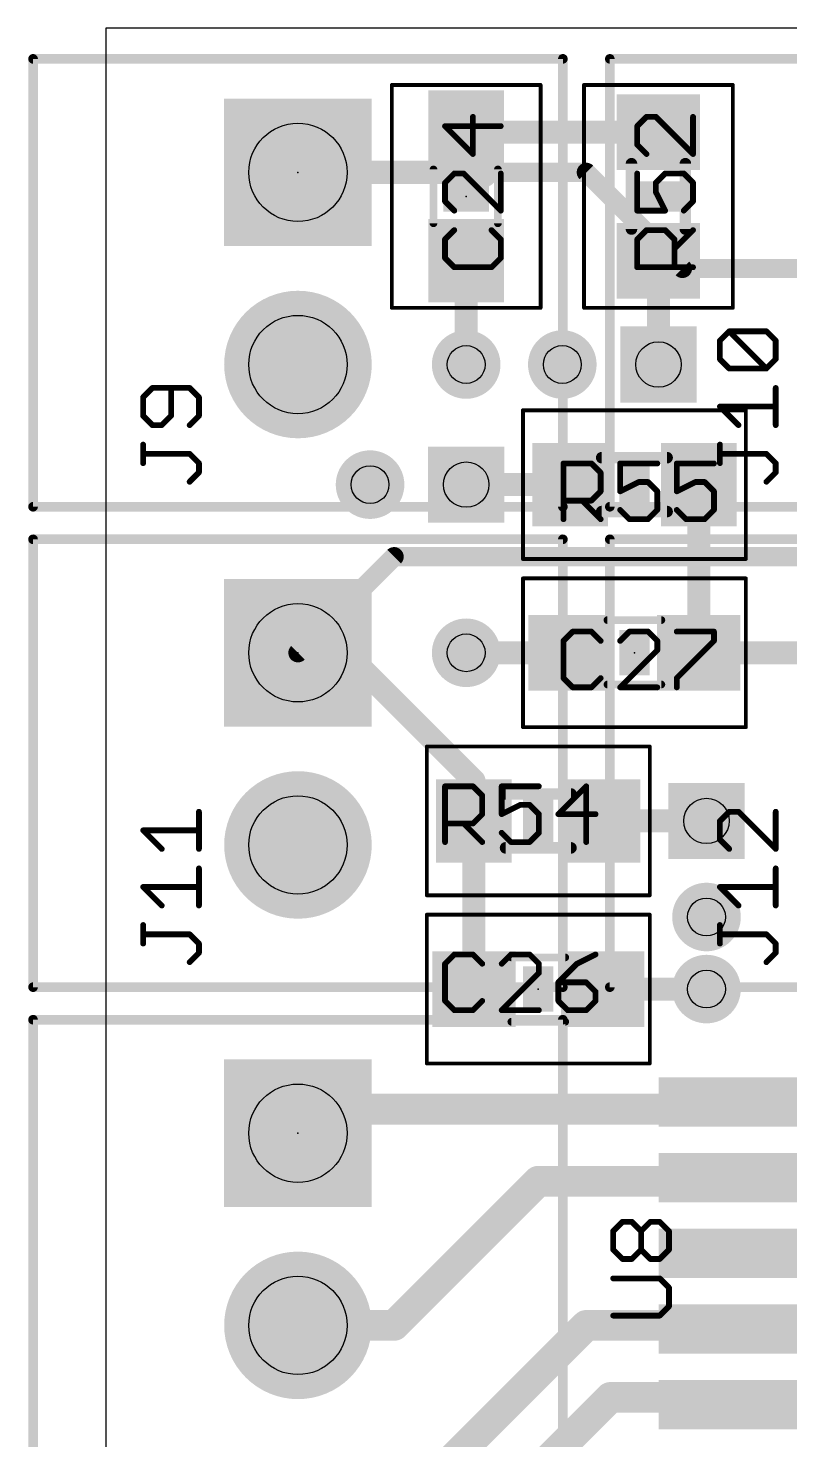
# Model space of a CAD drawing. Extents: x -0.04 to 2.7, y -0.07 to 2.5.
# Drawn here: x -0.04 to 0.356, y 1.765 to 2.5 of the extents above; entities that cross this region are included whole.
import ezdxf

# ---------------------------------------------------------------- set-up
doc = ezdxf.new("R2010")
doc.units = 0
for name, color, linetype in [('1', 22, 'CONTINUOUS'), ('16', 175, 'CONTINUOUS'), ('17', 82, 'CONTINUOUS'), ('18', 82, 'CONTINUOUS'), ('20', 7, 'CONTINUOUS'), ('21', 253, 'CONTINUOUS'), ('23', 7, 'CONTINUOUS'), ('24', 7, 'CONTINUOUS'), ('25', 253, 'CONTINUOUS'), ('31', 253, 'CONTINUOUS'), ('32', 253, 'CONTINUOUS'), ('36', 253, 'CONTINUOUS'), ('40', 175, 'CONTINUOUS'), ('44', 253, 'CONTINUOUS'), ('52', 253, 'CONTINUOUS')]:
    doc.layers.add(name, color=color, linetype=linetype)

# ---------------------------------------------------------------- blocks, each defined once
blk = doc.blocks.new('RECT')
blk.add_solid([(-0.5, -0.5), (0.5, -0.5), (-0.5, 0.5), (0.5, 0.5)])
blk = doc.blocks.new('SQUAREP')
blk.add_solid([(-0.5, -0.5), (0.5, -0.5), (-0.5, 0.5), (0.5, 0.5)])
blk = doc.blocks.new('ROUNDP')
at = {"const_width": 0.5}
blk.add_lwpolyline([(0, -0.25, 1), (0, 0.25, 1), (0, -0.25)], format="xyb", dxfattribs=at)
blk = doc.blocks.new('ROUNDV')
at = {"const_width": 0.5}
blk.add_lwpolyline([(0, -0.25, 1), (0, 0.25, 1), (0, -0.25)], format="xyb", dxfattribs=at)
blk = doc.blocks.new('SQUAREV')
blk.add_solid([(-0.5, -0.5), (0.5, -0.5), (-0.5, 0.5), (0.5, 0.5)])

msp = doc.modelspace()

# ---------------------------------------------------------------- linework, layer by layer
at = {"layer": '1'}
for points, const_width in [([(0.25, 2.425), (0.1, 2.425)], 0.01), ([(0.3, 2.375), (0.25, 2.425)], 0.01), ([(0.5125, 2.375), (0.3, 2.375)], 0.01), ([(0.15, 2.225), (0.1, 2.175)], 0.01), ([(0.3875, 2.225), (0.15, 2.225)], 0.01), ([(0.33189, 1.94124), (0.32815, 1.9375)], 0.012), ([(0.1125, 1.9375), (0.1, 1.925)], 0.016), ([(0.32815, 1.9375), (0.1125, 1.9375)], 0.016), ([(0.225, 1.9), (0.15, 1.825)], 0.016), ([(0.33002, 1.9), (0.225, 1.9)], 0.016), ([(0.33189, 1.90187), (0.33002, 1.9)], 0.012), ([(0.33189, 1.8625), (0.4, 1.8625)], 0.016), ([(0.15, 1.825), (0.1, 1.825)], 0.016), ([(0.25, 1.825), (0.15, 1.725)], 0.016), ([(0.33002, 1.825), (0.25, 1.825)], 0.016), ([(0.33189, 1.82313), (0.33002, 1.825)], 0.012), ([(0.2625, 1.7875), (0.1, 1.625)], 0.016), ([(0.32815, 1.7875), (0.2625, 1.7875)], 0.016), ([(0.33189, 1.78376), (0.32815, 1.7875)], 0.012)]:
    msp.add_lwpolyline(points, dxfattribs=dict(at, const_width=const_width))
for points, const_width in [([(0.1, 2.4275, 1), (0.1, 2.4225)], 0.005), ([(0.251768, 2.426768, 1), (0.248232, 2.423232)], 0.005), ([(0.25, 2.4225, 1), (0.25, 2.4275)], 0.005), ([(0.3, 2.3775, 1), (0.3, 2.3725)], 0.005), ([(0.298232, 2.373232, 1), (0.301768, 2.376768)], 0.005), ([(0.15, 2.2275, 1), (0.15, 2.2225)], 0.005), ([(0.151768, 2.223232, 1), (0.148232, 2.226768)], 0.005), ([(0.098232, 2.176768, 1), (0.101768, 2.173232)], 0.005), ([(0.334011, 1.939119, 1), (0.329768, 1.943361)], 0.006), ([(0.1125, 1.9415, 1), (0.1125, 1.9335)], 0.008), ([(0.115328, 1.934672, 1), (0.109672, 1.940328)], 0.008), ([(0.326028, 1.939621, 1), (0.330271, 1.935379)], 0.006), ([(0.32815, 1.9335, 1), (0.32815, 1.9415)], 0.008), ([(0.097172, 1.927828, 1), (0.102828, 1.922172)], 0.008), ([(0.225, 1.904, 1), (0.225, 1.896)], 0.008), ([(0.227828, 1.897172, 1), (0.222172, 1.902828)], 0.008), ([(0.327898, 1.902121, 1), (0.332141, 1.897879)], 0.006), ([(0.33002, 1.896, 1), (0.33002, 1.904)], 0.008), ([(0.334011, 1.899749, 1), (0.329768, 1.903991)], 0.006), ([(0.33189, 1.8665, 1), (0.33189, 1.8585)], 0.008), ([(0.1, 1.829, 1), (0.1, 1.821)], 0.008), ([(0.147172, 1.827828, 1), (0.152828, 1.822172)], 0.008), ([(0.15, 1.821, 1), (0.15, 1.829)], 0.008), ([(0.25, 1.829, 1), (0.25, 1.821)], 0.008), ([(0.252828, 1.822172, 1), (0.247172, 1.827828)], 0.008), ([(0.332141, 1.827121, 1), (0.327898, 1.822879)], 0.006), ([(0.33002, 1.821, 1), (0.33002, 1.829)], 0.008), ([(0.329768, 1.821009, 1), (0.334011, 1.825251)], 0.006), ([(0.2625, 1.7915, 1), (0.2625, 1.7835)], 0.008), ([(0.265328, 1.784672, 1), (0.259672, 1.790328)], 0.008), ([(0.330271, 1.789621, 1), (0.326028, 1.785379)], 0.006), ([(0.32815, 1.7835, 1), (0.32815, 1.7915)], 0.008), ([(0.329768, 1.781639, 1), (0.334011, 1.785881)], 0.006)]:
    msp.add_lwpolyline(points, format="xyb", dxfattribs=dict(at, const_width=const_width))
at = {"layer": '16'}
for points, const_width in [([(0.1875, 2.445965), (0.195965, 2.425)], 0.016), ([(0.2875, 2.445965), (0.1875, 2.445965)], 0.012), ([(0.195965, 2.425), (0.1, 2.425)], 0.012), ([(0.1875, 2.379035), (0.1875, 2.325)], 0.012), ([(0.2875, 2.379035), (0.2875, 2.325)], 0.012), ([(0.241535, 2.2625), (0.1875, 2.2625)], 0.012), ([(0.308465, 2.2625), (0.308465, 2.175)], 0.012), ([(0.1, 2.175), (0.125, 2.175)], 0.012), ([(0.125, 2.175), (0.191535, 2.108465)], 0.012), ([(0.241535, 2.175), (0.1875, 2.175)], 0.012), ([(0.308465, 2.175), (0.4, 2.175)], 0.012), ([(0.191535, 2.108465), (0.191535, 2.0875)], 0.012), ([(0.191535, 2.0875), (0.191535, 2)], 0.012), ([(0.258465, 2.0875), (0.3125, 2.0875)], 0.012), ([(0.191535, 2), (0.1875, 2.008465)], 0.016), ([(0.258465, 2), (0.3125, 2)], 0.012)]:
    msp.add_lwpolyline(points, dxfattribs=dict(at, const_width=const_width))
for points, const_width in [([(0.191209, 2.447462, 1), (0.183791, 2.444467)], 0.008), ([(0.1875, 2.448965, 1), (0.1875, 2.442965)], 0.006), ([(0.2875, 2.442965, 1), (0.2875, 2.448965)], 0.006), ([(0.1, 2.428, 1), (0.1, 2.422)], 0.006), ([(0.192255, 2.423502, 1), (0.199674, 2.426498)], 0.008), ([(0.195965, 2.422, 1), (0.195965, 2.428)], 0.006), ([(0.1905, 2.379035, 1), (0.1845, 2.379035)], 0.006), ([(0.2905, 2.379035, 1), (0.2845, 2.379035)], 0.006), ([(0.1845, 2.325, 1), (0.1905, 2.325)], 0.006), ([(0.2845, 2.325, 1), (0.2905, 2.325)], 0.006), ([(0.1875, 2.2655, 1), (0.1875, 2.2595)], 0.006), ([(0.241535, 2.2595, 1), (0.241535, 2.2655)], 0.006), ([(0.311465, 2.2625, 1), (0.305465, 2.2625)], 0.006), ([(0.1, 2.178, 1), (0.1, 2.172)], 0.006), ([(0.127121, 2.177121, 1), (0.122879, 2.172879)], 0.006), ([(0.125, 2.172, 1), (0.125, 2.178)], 0.006), ([(0.1875, 2.178, 1), (0.1875, 2.172)], 0.006), ([(0.241535, 2.172, 1), (0.241535, 2.178)], 0.006), ([(0.308465, 2.178, 1), (0.308465, 2.172)], 0.006), ([(0.305465, 2.175, 1), (0.311465, 2.175)], 0.006), ([(0.194535, 2.108465, 1), (0.188535, 2.108465)], 0.006), ([(0.189414, 2.106343, 1), (0.193657, 2.110586)], 0.006), ([(0.194535, 2.0875, 1), (0.188535, 2.0875)], 0.006), ([(0.258465, 2.0905, 1), (0.258465, 2.0845)], 0.006), ([(0.3125, 2.0845, 1), (0.3125, 2.0905)], 0.006), ([(0.188535, 2.0875, 1), (0.194535, 2.0875)], 0.006), ([(0.191111, 2.010186, 1), (0.183889, 2.006743)], 0.008), ([(0.187925, 1.998279, 1), (0.195146, 2.001721)], 0.008), ([(0.258465, 2.003, 1), (0.258465, 1.997)], 0.006), ([(0.3125, 1.997, 1), (0.3125, 2.003)], 0.006), ([(0.188535, 2, 1), (0.194535, 2)], 0.006)]:
    msp.add_lwpolyline(points, format="xyb", dxfattribs=dict(at, const_width=const_width))
at = {"layer": '20'}
for p, q in [((2.7, 2.5), (0, 2.5)), ((0, 2.5), (0, 0))]:
    msp.add_line(p, q, dxfattribs=at)
at = {"layer": '21', "const_width": 0.005}
for points in [[(-0.037795, 2.250984), (-0.037795, 2.484055)], [(-0.037795, 2.484055), (0.237795, 2.484055)], [(0.237795, 2.484055), (0.237795, 2.250984)], [(0.262205, 2.250984), (0.262205, 2.484055)], [(0.262205, 2.484055), (0.537795, 2.484055)], [(0.237795, 2.250984), (-0.037795, 2.250984)], [(0.537795, 2.250984), (0.262205, 2.250984)], [(-0.037795, 2.000984), (-0.037795, 2.234055)], [(-0.037795, 2.234055), (0.237795, 2.234055)], [(0.237795, 2.234055), (0.237795, 2.000984)], [(0.262205, 2.000984), (0.262205, 2.234055)], [(0.262205, 2.234055), (0.537795, 2.234055)], [(0.237795, 2.000984), (-0.037795, 2.000984)], [(0.537795, 2.000984), (0.262205, 2.000984)], [(-0.037795, 1.550984), (-0.037795, 1.984055)], [(-0.037795, 1.984055), (0.237795, 1.984055)], [(0.237795, 1.984055), (0.237795, 1.550984)]]:
    msp.add_lwpolyline(points, dxfattribs=at)
at = {"layer": '21', "const_width": 0.0025}
for points in [[(-0.036545, 2.484055, 1), (-0.039045, 2.484055)], [(-0.037795, 2.485305, 1), (-0.037795, 2.482805)], [(0.239045, 2.484055, 1), (0.236545, 2.484055)], [(0.237795, 2.482805, 1), (0.237795, 2.485305)], [(0.263455, 2.484055, 1), (0.260955, 2.484055)], [(0.262205, 2.485305, 1), (0.262205, 2.482805)], [(-0.037795, 2.252234, 1), (-0.037795, 2.249734)], [(-0.039045, 2.250984, 1), (-0.036545, 2.250984)], [(0.236545, 2.250984, 1), (0.239045, 2.250984)], [(0.237795, 2.249734, 1), (0.237795, 2.252234)], [(0.262205, 2.252234, 1), (0.262205, 2.249734)], [(0.260955, 2.250984, 1), (0.263455, 2.250984)], [(-0.036545, 2.234055, 1), (-0.039045, 2.234055)], [(-0.037795, 2.235305, 1), (-0.037795, 2.232805)], [(0.239045, 2.234055, 1), (0.236545, 2.234055)], [(0.237795, 2.232805, 1), (0.237795, 2.235305)], [(0.263455, 2.234055, 1), (0.260955, 2.234055)], [(0.262205, 2.235305, 1), (0.262205, 2.232805)], [(-0.037795, 2.002234, 1), (-0.037795, 1.999734)], [(-0.039045, 2.000984, 1), (-0.036545, 2.000984)], [(0.236545, 2.000984, 1), (0.239045, 2.000984)], [(0.237795, 1.999734, 1), (0.237795, 2.002234)], [(0.262205, 2.002234, 1), (0.262205, 1.999734)], [(0.260955, 2.000984, 1), (0.263455, 2.000984)], [(-0.036545, 1.984055, 1), (-0.039045, 1.984055)], [(-0.037795, 1.985305, 1), (-0.037795, 1.982805)], [(0.239045, 1.984055, 1), (0.236545, 1.984055)], [(0.237795, 1.982805, 1), (0.237795, 1.985305)]]:
    msp.add_lwpolyline(points, format="xyb", dxfattribs=at)
at = {"layer": '23'}
for p in [(0.1, 2.425), (0.1, 2.175), (0.1, 1.925)]:
    msp.add_point(p, dxfattribs=at)
at = {"layer": '24'}
for p in [(0.1875, 2.4125), (0.2875, 2.4125), (0.275, 2.2625), (0.275, 2.175), (0.225, 2.0875), (0.225, 2)]:
    msp.add_point(p, dxfattribs=at)
at = {"layer": '25', "const_width": 0.003}
for points in [[(0.190988, 2.434535), (0.190988, 2.453885)], [(0.281313, 2.453885), (0.276475, 2.449047)], [(0.28615, 2.453885), (0.281313, 2.453885)], [(0.3055, 2.434535), (0.28615, 2.453885)], [(0.3055, 2.453885), (0.3055, 2.434535)], [(0.2055, 2.449047), (0.176475, 2.449047)], [(0.176475, 2.449047), (0.190988, 2.434535)], [(0.276475, 2.449047), (0.276475, 2.439372)], [(0.276475, 2.439372), (0.281313, 2.434535)], [(0.181313, 2.424419), (0.176475, 2.419582)], [(0.18615, 2.424419), (0.181313, 2.424419)], [(0.2055, 2.40507), (0.18615, 2.424419)], [(0.2055, 2.424419), (0.2055, 2.40507)], [(0.276475, 2.424419), (0.276475, 2.40507)], [(0.28615, 2.419582), (0.290988, 2.424419)], [(0.290988, 2.424419), (0.300663, 2.424419)], [(0.300663, 2.424419), (0.3055, 2.419582)], [(0.176475, 2.419582), (0.176475, 2.409907)], [(0.28615, 2.414744), (0.28615, 2.419582)], [(0.3055, 2.419582), (0.3055, 2.409907)], [(0.176475, 2.409907), (0.181313, 2.40507)], [(0.290988, 2.40507), (0.28615, 2.414744)], [(0.3055, 2.409907), (0.300663, 2.40507)], [(0.276475, 2.40507), (0.290988, 2.40507)], [(0.181313, 2.394954), (0.176475, 2.390117)], [(0.2055, 2.390117), (0.200663, 2.394954)], [(0.276475, 2.390117), (0.281313, 2.394954)], [(0.281313, 2.394954), (0.290988, 2.394954)], [(0.290988, 2.394954), (0.295825, 2.390117)], [(0.295825, 2.385279), (0.3055, 2.394954)], [(0.176475, 2.390117), (0.176475, 2.380442)], [(0.2055, 2.380442), (0.2055, 2.390117)], [(0.276475, 2.375604), (0.276475, 2.390117)], [(0.295825, 2.390117), (0.295825, 2.375604)], [(0.176475, 2.380442), (0.181313, 2.375604)], [(0.200663, 2.375604), (0.2055, 2.380442)], [(0.181313, 2.375604), (0.200663, 2.375604)], [(0.3055, 2.375604), (0.276475, 2.375604)], [(0.319475, 2.337443), (0.324313, 2.34228)], [(0.324313, 2.34228), (0.343663, 2.34228)], [(0.343663, 2.32293), (0.324313, 2.34228)], [(0.343663, 2.34228), (0.3485, 2.337443)], [(0.319475, 2.327768), (0.319475, 2.337443)], [(0.3485, 2.337443), (0.3485, 2.327768)], [(0.324313, 2.32293), (0.319475, 2.327768)], [(0.3485, 2.327768), (0.343663, 2.32293)], [(0.343663, 2.32293), (0.324313, 2.32293)], [(0.024313, 2.312815), (0.019475, 2.307977)], [(0.043663, 2.312815), (0.024313, 2.312815)], [(0.033988, 2.298303), (0.033988, 2.312815)], [(0.0485, 2.307977), (0.043663, 2.312815)], [(0.3485, 2.293465), (0.3485, 2.312815)], [(0.019475, 2.307977), (0.019475, 2.298303)], [(0.0485, 2.298303), (0.0485, 2.307977)], [(0.019475, 2.298303), (0.024313, 2.293465)], [(0.02915, 2.293465), (0.033988, 2.298303)], [(0.043663, 2.293465), (0.0485, 2.298303)], [(0.32915, 2.293465), (0.319475, 2.30314)], [(0.319475, 2.30314), (0.3485, 2.30314)], [(0.024313, 2.293465), (0.02915, 2.293465)], [(0.019475, 2.273675), (0.019475, 2.28335)], [(0.319475, 2.273675), (0.319475, 2.28335)], [(0.043663, 2.278512), (0.019475, 2.278512)], [(0.0485, 2.273675), (0.043663, 2.278512)], [(0.343663, 2.278512), (0.319475, 2.278512)], [(0.3485, 2.273675), (0.343663, 2.278512)], [(0.043663, 2.264), (0.0485, 2.268837)], [(0.0485, 2.268837), (0.0485, 2.273675)], [(0.238104, 2.2445), (0.238104, 2.273525)], [(0.238104, 2.273525), (0.252617, 2.273525)], [(0.252617, 2.273525), (0.257454, 2.268687)], [(0.257454, 2.268687), (0.257454, 2.259012)], [(0.286919, 2.273525), (0.26757, 2.273525)], [(0.26757, 2.273525), (0.26757, 2.259012)], [(0.316385, 2.273525), (0.297035, 2.273525)], [(0.297035, 2.273525), (0.297035, 2.259012)], [(0.343663, 2.264), (0.3485, 2.268837)], [(0.3485, 2.268837), (0.3485, 2.273675)], [(0.26757, 2.259012), (0.277244, 2.26385)], [(0.277244, 2.26385), (0.282082, 2.26385)], [(0.282082, 2.26385), (0.286919, 2.259012)], [(0.297035, 2.259012), (0.30671, 2.26385)], [(0.30671, 2.26385), (0.311547, 2.26385)], [(0.311547, 2.26385), (0.316385, 2.259012)], [(0.252617, 2.254175), (0.238104, 2.254175)], [(0.247779, 2.254175), (0.257454, 2.2445)], [(0.257454, 2.259012), (0.252617, 2.254175)], [(0.286919, 2.259012), (0.286919, 2.249337)], [(0.316385, 2.259012), (0.316385, 2.249337)], [(0.272407, 2.2445), (0.26757, 2.249337)], [(0.286919, 2.249337), (0.282082, 2.2445)], [(0.301872, 2.2445), (0.297035, 2.249337)], [(0.316385, 2.249337), (0.311547, 2.2445)], [(0.282082, 2.2445), (0.272407, 2.2445)], [(0.311547, 2.2445), (0.301872, 2.2445)], [(0.242942, 2.186025), (0.238104, 2.181187)], [(0.238104, 2.181187), (0.238104, 2.161837)], [(0.252617, 2.186025), (0.242942, 2.186025)], [(0.257454, 2.181187), (0.252617, 2.186025)], [(0.272407, 2.186025), (0.26757, 2.181187)], [(0.282082, 2.186025), (0.272407, 2.186025)], [(0.286919, 2.181187), (0.282082, 2.186025)], [(0.286919, 2.17635), (0.286919, 2.181187)], [(0.297035, 2.186025), (0.316385, 2.186025)], [(0.316385, 2.181187), (0.297035, 2.161837)], [(0.316385, 2.186025), (0.316385, 2.181187)], [(0.26757, 2.157), (0.286919, 2.17635)], [(0.238104, 2.161837), (0.242942, 2.157)], [(0.252617, 2.157), (0.257454, 2.161837)], [(0.297035, 2.161837), (0.297035, 2.157)], [(0.242942, 2.157), (0.252617, 2.157)], [(0.286919, 2.157), (0.26757, 2.157)], [(0.1765, 2.0765), (0.1765, 2.105525)], [(0.1765, 2.105525), (0.191012, 2.105525)], [(0.191012, 2.105525), (0.19585, 2.100687)], [(0.19585, 2.100687), (0.19585, 2.091012)], [(0.225315, 2.105525), (0.205965, 2.105525)], [(0.205965, 2.105525), (0.205965, 2.091012)], [(0.249943, 2.105525), (0.23543, 2.091012)], [(0.249943, 2.0765), (0.249943, 2.105525)], [(0.0485, 2.07293), (0.0485, 2.09228)], [(0.205965, 2.091012), (0.21564, 2.09585)], [(0.21564, 2.09585), (0.220477, 2.09585)], [(0.220477, 2.09585), (0.225315, 2.091012)], [(0.324313, 2.09228), (0.319475, 2.087443)], [(0.32915, 2.09228), (0.324313, 2.09228)], [(0.3485, 2.07293), (0.32915, 2.09228)], [(0.3485, 2.09228), (0.3485, 2.07293)], [(0.191012, 2.086175), (0.1765, 2.086175)], [(0.186175, 2.086175), (0.19585, 2.0765)], [(0.19585, 2.091012), (0.191012, 2.086175)], [(0.225315, 2.091012), (0.225315, 2.081337)], [(0.23543, 2.091012), (0.25478, 2.091012)], [(0.319475, 2.087443), (0.319475, 2.077768)], [(0.02915, 2.07293), (0.019475, 2.082605)], [(0.019475, 2.082605), (0.0485, 2.082605)], [(0.210803, 2.0765), (0.205965, 2.081337)], [(0.225315, 2.081337), (0.220477, 2.0765)], [(0.319475, 2.077768), (0.324313, 2.07293)], [(0.220477, 2.0765), (0.210803, 2.0765)], [(0.0485, 2.043465), (0.0485, 2.062815)], [(0.3485, 2.043465), (0.3485, 2.062815)], [(0.02915, 2.043465), (0.019475, 2.05314)], [(0.019475, 2.05314), (0.0485, 2.05314)], [(0.32915, 2.043465), (0.319475, 2.05314)], [(0.319475, 2.05314), (0.3485, 2.05314)], [(0.019475, 2.023675), (0.019475, 2.03335)], [(0.319475, 2.023675), (0.319475, 2.03335)], [(0.043663, 2.028512), (0.019475, 2.028512)], [(0.0485, 2.023675), (0.043663, 2.028512)], [(0.343663, 2.028512), (0.319475, 2.028512)], [(0.3485, 2.023675), (0.343663, 2.028512)], [(0.043663, 2.014), (0.0485, 2.018837)], [(0.0485, 2.018837), (0.0485, 2.023675)], [(0.343663, 2.014), (0.3485, 2.018837)], [(0.3485, 2.018837), (0.3485, 2.023675)], [(0.181337, 2.018025), (0.1765, 2.013187)], [(0.1765, 2.013187), (0.1765, 1.993837)], [(0.191012, 2.018025), (0.181337, 2.018025)], [(0.19585, 2.013187), (0.191012, 2.018025)], [(0.210803, 2.018025), (0.205965, 2.013187)], [(0.220477, 2.018025), (0.210803, 2.018025)], [(0.225315, 2.013187), (0.220477, 2.018025)], [(0.225315, 2.00835), (0.225315, 2.013187)], [(0.245105, 2.013187), (0.23543, 2.003512)], [(0.25478, 2.018025), (0.245105, 2.013187)], [(0.205965, 1.989), (0.225315, 2.00835)], [(0.23543, 2.003512), (0.23543, 1.993837)], [(0.249943, 2.003512), (0.23543, 2.003512)], [(0.25478, 1.998675), (0.249943, 2.003512)], [(0.25478, 1.993837), (0.25478, 1.998675)], [(0.1765, 1.993837), (0.181337, 1.989)], [(0.191012, 1.989), (0.19585, 1.993837)], [(0.23543, 1.993837), (0.240268, 1.989)], [(0.249943, 1.989), (0.25478, 1.993837)], [(0.181337, 1.989), (0.191012, 1.989)], [(0.225315, 1.989), (0.205965, 1.989)], [(0.240268, 1.989), (0.249943, 1.989)], [(0.263975, 1.874047), (0.268813, 1.878885)], [(0.263975, 1.864372), (0.263975, 1.874047)], [(0.268813, 1.878885), (0.27365, 1.878885)], [(0.27365, 1.878885), (0.278488, 1.874047)], [(0.278488, 1.874047), (0.283325, 1.878885)], [(0.278488, 1.864372), (0.278488, 1.874047)], [(0.283325, 1.878885), (0.288163, 1.878885)], [(0.288163, 1.878885), (0.293, 1.874047)], [(0.293, 1.874047), (0.293, 1.864372)], [(0.268813, 1.859535), (0.263975, 1.864372)], [(0.278488, 1.864372), (0.27365, 1.859535)], [(0.283325, 1.859535), (0.278488, 1.864372)], [(0.293, 1.864372), (0.288163, 1.859535)], [(0.27365, 1.859535), (0.268813, 1.859535)], [(0.288163, 1.859535), (0.283325, 1.859535)], [(0.288163, 1.849419), (0.263975, 1.849419)], [(0.293, 1.844582), (0.288163, 1.849419)], [(0.293, 1.834907), (0.293, 1.844582)], [(0.288163, 1.83007), (0.293, 1.834907)], [(0.263975, 1.83007), (0.288163, 1.83007)]]:
    msp.add_lwpolyline(points, dxfattribs=at)
at = {"layer": '25', "const_width": 0.0015}
for points in [[(0.191738, 2.453885, 1), (0.190238, 2.453885)], [(0.281313, 2.454635, 1), (0.281313, 2.453135)], [(0.281843, 2.453354, 1), (0.280782, 2.454415)], [(0.286681, 2.454415, 1), (0.28562, 2.453354)], [(0.28615, 2.453135, 1), (0.28615, 2.454635)], [(0.30625, 2.453885, 1), (0.30475, 2.453885)], [(0.176475, 2.449797, 1), (0.176475, 2.448297)], [(0.177006, 2.449577, 1), (0.175945, 2.448517)], [(0.2055, 2.448297, 1), (0.2055, 2.449797)], [(0.277225, 2.449047, 1), (0.275725, 2.449047)], [(0.275945, 2.449577, 1), (0.277006, 2.448517)], [(0.277006, 2.439903, 1), (0.275945, 2.438842)], [(0.275725, 2.439372, 1), (0.277225, 2.439372)], [(0.190238, 2.434535, 1), (0.191738, 2.434535)], [(0.190457, 2.434004, 1), (0.191518, 2.435065)], [(0.280782, 2.434004, 1), (0.281843, 2.435065)], [(0.30475, 2.434535, 1), (0.30625, 2.434535)], [(0.30497, 2.434004, 1), (0.30603, 2.435065)], [(0.181313, 2.425169, 1), (0.181313, 2.423669)], [(0.181843, 2.423889, 1), (0.180782, 2.42495)], [(0.186681, 2.42495, 1), (0.18562, 2.423889)], [(0.18615, 2.423669, 1), (0.18615, 2.425169)], [(0.20625, 2.424419, 1), (0.20475, 2.424419)], [(0.277225, 2.424419, 1), (0.275725, 2.424419)], [(0.290988, 2.425169, 1), (0.290988, 2.423669)], [(0.291518, 2.423889, 1), (0.290457, 2.42495)], [(0.301193, 2.42495, 1), (0.300132, 2.423889)], [(0.300663, 2.423669, 1), (0.300663, 2.425169)], [(0.177225, 2.419582, 1), (0.175725, 2.419582)], [(0.175945, 2.420112, 1), (0.177006, 2.419052)], [(0.2869, 2.419582, 1), (0.2854, 2.419582)], [(0.28562, 2.420112, 1), (0.286681, 2.419052)], [(0.30625, 2.419582, 1), (0.30475, 2.419582)], [(0.30497, 2.419052, 1), (0.30603, 2.420112)], [(0.175725, 2.409907, 1), (0.177225, 2.409907)], [(0.177006, 2.410437, 1), (0.175945, 2.409377)], [(0.286821, 2.41508, 1), (0.285479, 2.414409)], [(0.2854, 2.414744, 1), (0.2869, 2.414744)], [(0.30475, 2.409907, 1), (0.30625, 2.409907)], [(0.30603, 2.409377, 1), (0.30497, 2.410437)], [(0.180782, 2.404539, 1), (0.181843, 2.4056)], [(0.20475, 2.40507, 1), (0.20625, 2.40507)], [(0.20497, 2.404539, 1), (0.20603, 2.4056)], [(0.276475, 2.40582, 1), (0.276475, 2.40432)], [(0.275725, 2.40507, 1), (0.277225, 2.40507)], [(0.290317, 2.404734, 1), (0.291659, 2.405405)], [(0.290988, 2.40432, 1), (0.290988, 2.40582)], [(0.300132, 2.4056, 1), (0.301193, 2.404539)], [(0.181843, 2.394424, 1), (0.180782, 2.395485)], [(0.201193, 2.395485, 1), (0.200132, 2.394424)], [(0.281313, 2.395704, 1), (0.281313, 2.394204)], [(0.281843, 2.394424, 1), (0.280782, 2.395485)], [(0.291518, 2.395485, 1), (0.290457, 2.394424)], [(0.290988, 2.394204, 1), (0.290988, 2.395704)], [(0.30603, 2.394424, 1), (0.30497, 2.395485)], [(0.177225, 2.390117, 1), (0.175725, 2.390117)], [(0.175945, 2.390647, 1), (0.177006, 2.389586)], [(0.20625, 2.390117, 1), (0.20475, 2.390117)], [(0.20497, 2.389586, 1), (0.20603, 2.390647)], [(0.277225, 2.390117, 1), (0.275725, 2.390117)], [(0.275945, 2.390647, 1), (0.277006, 2.389586)], [(0.296575, 2.390117, 1), (0.295075, 2.390117)], [(0.295295, 2.389586, 1), (0.296356, 2.390647)], [(0.177006, 2.380972, 1), (0.175945, 2.379911)], [(0.175725, 2.380442, 1), (0.177225, 2.380442)], [(0.20475, 2.380442, 1), (0.20625, 2.380442)], [(0.20603, 2.379911, 1), (0.20497, 2.380972)], [(0.295295, 2.38581, 1), (0.296356, 2.384749)], [(0.181313, 2.376354, 1), (0.181313, 2.374854)], [(0.180782, 2.375074, 1), (0.181843, 2.376135)], [(0.200132, 2.376135, 1), (0.201193, 2.375074)], [(0.200663, 2.374854, 1), (0.200663, 2.376354)], [(0.276475, 2.376354, 1), (0.276475, 2.374854)], [(0.275725, 2.375604, 1), (0.277225, 2.375604)], [(0.295075, 2.375604, 1), (0.296575, 2.375604)], [(0.3055, 2.374854, 1), (0.3055, 2.376354)], [(0.324313, 2.34303, 1), (0.324313, 2.34153)], [(0.324843, 2.34281, 1), (0.323782, 2.34175)], [(0.324843, 2.34175, 1), (0.323782, 2.34281)], [(0.344193, 2.34281, 1), (0.343132, 2.34175)], [(0.343663, 2.34153, 1), (0.343663, 2.34303)], [(0.320225, 2.337443, 1), (0.318725, 2.337443)], [(0.318945, 2.337973, 1), (0.320006, 2.336912)], [(0.34925, 2.337443, 1), (0.34775, 2.337443)], [(0.34797, 2.336912, 1), (0.34903, 2.337973)], [(0.320006, 2.328298, 1), (0.318945, 2.327237)], [(0.318725, 2.327768, 1), (0.320225, 2.327768)], [(0.34775, 2.327768, 1), (0.34925, 2.327768)], [(0.34903, 2.327237, 1), (0.34797, 2.328298)], [(0.324313, 2.32368, 1), (0.324313, 2.32218)], [(0.323782, 2.3224, 1), (0.324843, 2.323461)], [(0.343132, 2.323461, 1), (0.344193, 2.3224)], [(0.343132, 2.3224, 1), (0.344193, 2.323461)], [(0.343663, 2.32218, 1), (0.343663, 2.32368)], [(0.024313, 2.313565, 1), (0.024313, 2.312065)], [(0.024843, 2.312285, 1), (0.023782, 2.313345)], [(0.034738, 2.312815, 1), (0.033238, 2.312815)], [(0.044193, 2.313345, 1), (0.043132, 2.312285)], [(0.043663, 2.312065, 1), (0.043663, 2.313565)], [(0.34925, 2.312815, 1), (0.34775, 2.312815)], [(0.020225, 2.307977, 1), (0.018725, 2.307977)], [(0.018945, 2.308508, 1), (0.020006, 2.307447)], [(0.04925, 2.307977, 1), (0.04775, 2.307977)], [(0.04797, 2.307447, 1), (0.04903, 2.308508)], [(0.020006, 2.298833, 1), (0.018945, 2.297772)], [(0.034518, 2.297772, 1), (0.033457, 2.298833)], [(0.04903, 2.297772, 1), (0.04797, 2.298833)], [(0.319475, 2.30389, 1), (0.319475, 2.30239)], [(0.320006, 2.30367, 1), (0.318945, 2.30261)], [(0.3485, 2.30239, 1), (0.3485, 2.30389)], [(0.018725, 2.298303, 1), (0.020225, 2.298303)], [(0.024313, 2.294215, 1), (0.024313, 2.292715)], [(0.023782, 2.292935, 1), (0.024843, 2.293996)], [(0.02862, 2.293996, 1), (0.029681, 2.292935)], [(0.02915, 2.292715, 1), (0.02915, 2.294215)], [(0.033238, 2.298303, 1), (0.034738, 2.298303)], [(0.043132, 2.293996, 1), (0.044193, 2.292935)], [(0.04775, 2.298303, 1), (0.04925, 2.298303)], [(0.32862, 2.292935, 1), (0.329681, 2.293996)], [(0.34775, 2.293465, 1), (0.34925, 2.293465)], [(0.020225, 2.28335, 1), (0.018725, 2.28335)], [(0.320225, 2.28335, 1), (0.318725, 2.28335)], [(0.019475, 2.279262, 1), (0.019475, 2.277762)], [(0.044193, 2.279043, 1), (0.043132, 2.277982)], [(0.043663, 2.277762, 1), (0.043663, 2.279262)], [(0.319475, 2.279262, 1), (0.319475, 2.277762)], [(0.344193, 2.279043, 1), (0.343132, 2.277982)], [(0.343663, 2.277762, 1), (0.343663, 2.279262)], [(0.018725, 2.273675, 1), (0.020225, 2.273675)], [(0.04925, 2.273675, 1), (0.04775, 2.273675)], [(0.04797, 2.273145, 1), (0.04903, 2.274205)], [(0.04903, 2.268307, 1), (0.04797, 2.269368)], [(0.238854, 2.273525, 1), (0.237354, 2.273525)], [(0.238104, 2.274275, 1), (0.238104, 2.272775)], [(0.253147, 2.274055, 1), (0.252086, 2.272994)], [(0.252617, 2.272775, 1), (0.252617, 2.274275)], [(0.258204, 2.268687, 1), (0.256704, 2.268687)], [(0.256924, 2.268157, 1), (0.257985, 2.269218)], [(0.26757, 2.274275, 1), (0.26757, 2.272775)], [(0.26832, 2.273525, 1), (0.26682, 2.273525)], [(0.286919, 2.272775, 1), (0.286919, 2.274275)], [(0.297035, 2.274275, 1), (0.297035, 2.272775)], [(0.297785, 2.273525, 1), (0.296285, 2.273525)], [(0.316385, 2.272775, 1), (0.316385, 2.274275)], [(0.318725, 2.273675, 1), (0.320225, 2.273675)], [(0.34925, 2.273675, 1), (0.34775, 2.273675)], [(0.34797, 2.273145, 1), (0.34903, 2.274205)], [(0.34903, 2.268307, 1), (0.34797, 2.269368)], [(0.043132, 2.26453, 1), (0.044193, 2.26347)], [(0.04775, 2.268837, 1), (0.04925, 2.268837)], [(0.277244, 2.2646, 1), (0.277244, 2.2631)], [(0.27758, 2.263179, 1), (0.276909, 2.264521)], [(0.282612, 2.26438, 1), (0.281552, 2.263319)], [(0.282082, 2.2631, 1), (0.282082, 2.2646)], [(0.30671, 2.2646, 1), (0.30671, 2.2631)], [(0.307045, 2.263179, 1), (0.306374, 2.264521)], [(0.312077, 2.26438, 1), (0.311017, 2.263319)], [(0.311547, 2.2631, 1), (0.311547, 2.2646)], [(0.343132, 2.26453, 1), (0.344193, 2.26347)], [(0.34775, 2.268837, 1), (0.34925, 2.268837)], [(0.238104, 2.254925, 1), (0.238104, 2.253425)], [(0.24831, 2.254705, 1), (0.247249, 2.253644)], [(0.252086, 2.254705, 1), (0.253147, 2.253644)], [(0.252617, 2.253425, 1), (0.252617, 2.254925)], [(0.256704, 2.259012, 1), (0.258204, 2.259012)], [(0.257985, 2.258482, 1), (0.256924, 2.259543)], [(0.267234, 2.259683, 1), (0.267905, 2.258341)], [(0.26682, 2.259012, 1), (0.26832, 2.259012)], [(0.287669, 2.259012, 1), (0.286169, 2.259012)], [(0.286389, 2.258482, 1), (0.28745, 2.259543)], [(0.296699, 2.259683, 1), (0.29737, 2.258341)], [(0.296285, 2.259012, 1), (0.297785, 2.259012)], [(0.317135, 2.259012, 1), (0.315635, 2.259012)], [(0.315854, 2.258482, 1), (0.316915, 2.259543)], [(0.2681, 2.249868, 1), (0.267039, 2.248807)], [(0.286169, 2.249337, 1), (0.287669, 2.249337)], [(0.28745, 2.248807, 1), (0.286389, 2.249868)], [(0.297565, 2.249868, 1), (0.296504, 2.248807)], [(0.315635, 2.249337, 1), (0.317135, 2.249337)], [(0.316915, 2.248807, 1), (0.315854, 2.249868)], [(0.237354, 2.2445, 1), (0.238854, 2.2445)], [(0.256924, 2.24397, 1), (0.257985, 2.24503)], [(0.272407, 2.24525, 1), (0.272407, 2.24375)], [(0.271877, 2.24397, 1), (0.272937, 2.24503)], [(0.281552, 2.24503, 1), (0.282612, 2.24397)], [(0.282082, 2.24375, 1), (0.282082, 2.24525)], [(0.301872, 2.24525, 1), (0.301872, 2.24375)], [(0.301342, 2.24397, 1), (0.302403, 2.24503)], [(0.311017, 2.24503, 1), (0.312077, 2.24397)], [(0.311547, 2.24375, 1), (0.311547, 2.24525)], [(0.238854, 2.181187, 1), (0.237354, 2.181187)], [(0.237574, 2.181718, 1), (0.238635, 2.180657)], [(0.242942, 2.186775, 1), (0.242942, 2.185275)], [(0.243472, 2.185494, 1), (0.242411, 2.186555)], [(0.253147, 2.186555, 1), (0.252086, 2.185494)], [(0.252617, 2.185275, 1), (0.252617, 2.186775)], [(0.256924, 2.180657, 1), (0.257985, 2.181718)], [(0.267039, 2.181718, 1), (0.2681, 2.180657)], [(0.272407, 2.186775, 1), (0.272407, 2.185275)], [(0.272937, 2.185494, 1), (0.271877, 2.186555)], [(0.282612, 2.186555, 1), (0.281552, 2.185494)], [(0.282082, 2.185275, 1), (0.282082, 2.186775)], [(0.287669, 2.181187, 1), (0.286169, 2.181187)], [(0.286389, 2.180657, 1), (0.28745, 2.181718)], [(0.297035, 2.186775, 1), (0.297035, 2.185275)], [(0.317135, 2.186025, 1), (0.315635, 2.186025)], [(0.315635, 2.181187, 1), (0.317135, 2.181187)], [(0.316915, 2.180657, 1), (0.315854, 2.181718)], [(0.316385, 2.185275, 1), (0.316385, 2.186775)], [(0.286169, 2.17635, 1), (0.287669, 2.17635)], [(0.28745, 2.175819, 1), (0.286389, 2.17688)], [(0.238635, 2.162368, 1), (0.237574, 2.161307)], [(0.237354, 2.161837, 1), (0.238854, 2.161837)], [(0.257985, 2.161307, 1), (0.256924, 2.162368)], [(0.296504, 2.162368, 1), (0.297565, 2.161307)], [(0.297785, 2.161837, 1), (0.296285, 2.161837)], [(0.242942, 2.15775, 1), (0.242942, 2.15625)], [(0.242411, 2.15647, 1), (0.243472, 2.15753)], [(0.252086, 2.15753, 1), (0.253147, 2.15647)], [(0.252617, 2.15625, 1), (0.252617, 2.15775)], [(0.26757, 2.15775, 1), (0.26757, 2.15625)], [(0.267039, 2.15753, 1), (0.2681, 2.15647)], [(0.286919, 2.15625, 1), (0.286919, 2.15775)], [(0.296285, 2.157, 1), (0.297785, 2.157)], [(0.17725, 2.105525, 1), (0.17575, 2.105525)], [(0.1765, 2.106275, 1), (0.1765, 2.104775)], [(0.191543, 2.106055, 1), (0.190482, 2.104994)], [(0.191012, 2.104775, 1), (0.191012, 2.106275)], [(0.1966, 2.100687, 1), (0.1951, 2.100687)], [(0.195319, 2.100157, 1), (0.19638, 2.101218)], [(0.205965, 2.106275, 1), (0.205965, 2.104775)], [(0.206715, 2.105525, 1), (0.205215, 2.105525)], [(0.225315, 2.104775, 1), (0.225315, 2.106275)], [(0.250693, 2.105525, 1), (0.249193, 2.105525)], [(0.250473, 2.104994, 1), (0.249412, 2.106055)], [(0.04925, 2.09228, 1), (0.04775, 2.09228)], [(0.21564, 2.0966, 1), (0.21564, 2.0951)], [(0.215975, 2.095179, 1), (0.215305, 2.096521)], [(0.221008, 2.09638, 1), (0.219947, 2.095319)], [(0.220477, 2.0951, 1), (0.220477, 2.0966)], [(0.324313, 2.09303, 1), (0.324313, 2.09153)], [(0.324843, 2.09175, 1), (0.323782, 2.09281)], [(0.329681, 2.09281, 1), (0.32862, 2.09175)], [(0.32915, 2.09153, 1), (0.32915, 2.09303)], [(0.34925, 2.09228, 1), (0.34775, 2.09228)], [(0.1765, 2.086925, 1), (0.1765, 2.085425)], [(0.186705, 2.086705, 1), (0.185645, 2.085644)], [(0.190482, 2.086705, 1), (0.191543, 2.085644)], [(0.191012, 2.085425, 1), (0.191012, 2.086925)], [(0.1951, 2.091012, 1), (0.1966, 2.091012)], [(0.19638, 2.090482, 1), (0.195319, 2.091543)], [(0.20563, 2.091683, 1), (0.206301, 2.090341)], [(0.205215, 2.091012, 1), (0.206715, 2.091012)], [(0.226065, 2.091012, 1), (0.224565, 2.091012)], [(0.224785, 2.090482, 1), (0.225845, 2.091543)], [(0.23543, 2.091762, 1), (0.23543, 2.090262)], [(0.2349, 2.091543, 1), (0.235961, 2.090482)], [(0.25478, 2.090262, 1), (0.25478, 2.091762)], [(0.320225, 2.087443, 1), (0.318725, 2.087443)], [(0.318945, 2.087973, 1), (0.320006, 2.086912)], [(0.020006, 2.083136, 1), (0.018945, 2.082075)], [(0.019475, 2.083355, 1), (0.019475, 2.081855)], [(0.0485, 2.081855, 1), (0.0485, 2.083355)], [(0.206496, 2.081868, 1), (0.205435, 2.080807)], [(0.224565, 2.081337, 1), (0.226065, 2.081337)], [(0.225845, 2.080807, 1), (0.224785, 2.081868)], [(0.320006, 2.078298, 1), (0.318945, 2.077237)], [(0.02862, 2.0724, 1), (0.029681, 2.073461)], [(0.04775, 2.07293, 1), (0.04925, 2.07293)], [(0.17575, 2.0765, 1), (0.17725, 2.0765)], [(0.195319, 2.07597, 1), (0.19638, 2.07703)], [(0.210803, 2.07725, 1), (0.210803, 2.07575)], [(0.210272, 2.07597, 1), (0.211333, 2.07703)], [(0.219947, 2.07703, 1), (0.221008, 2.07597)], [(0.220477, 2.07575, 1), (0.220477, 2.07725)], [(0.249193, 2.0765, 1), (0.250693, 2.0765)], [(0.318725, 2.077768, 1), (0.320225, 2.077768)], [(0.323782, 2.0724, 1), (0.324843, 2.073461)], [(0.34775, 2.07293, 1), (0.34925, 2.07293)], [(0.34797, 2.0724, 1), (0.34903, 2.073461)], [(0.04925, 2.062815, 1), (0.04775, 2.062815)], [(0.34925, 2.062815, 1), (0.34775, 2.062815)], [(0.019475, 2.05389, 1), (0.019475, 2.05239)], [(0.020006, 2.05367, 1), (0.018945, 2.05261)], [(0.0485, 2.05239, 1), (0.0485, 2.05389)], [(0.319475, 2.05389, 1), (0.319475, 2.05239)], [(0.320006, 2.05367, 1), (0.318945, 2.05261)], [(0.3485, 2.05239, 1), (0.3485, 2.05389)], [(0.02862, 2.042935, 1), (0.029681, 2.043996)], [(0.04775, 2.043465, 1), (0.04925, 2.043465)], [(0.32862, 2.042935, 1), (0.329681, 2.043996)], [(0.34775, 2.043465, 1), (0.34925, 2.043465)], [(0.020225, 2.03335, 1), (0.018725, 2.03335)], [(0.320225, 2.03335, 1), (0.318725, 2.03335)], [(0.019475, 2.029262, 1), (0.019475, 2.027762)], [(0.044193, 2.029043, 1), (0.043132, 2.027982)], [(0.043663, 2.027762, 1), (0.043663, 2.029262)], [(0.319475, 2.029262, 1), (0.319475, 2.027762)], [(0.344193, 2.029043, 1), (0.343132, 2.027982)], [(0.343663, 2.027762, 1), (0.343663, 2.029262)], [(0.018725, 2.023675, 1), (0.020225, 2.023675)], [(0.04925, 2.023675, 1), (0.04775, 2.023675)], [(0.04797, 2.023145, 1), (0.04903, 2.024205)], [(0.04903, 2.018307, 1), (0.04797, 2.019368)], [(0.318725, 2.023675, 1), (0.320225, 2.023675)], [(0.34925, 2.023675, 1), (0.34775, 2.023675)], [(0.34797, 2.023145, 1), (0.34903, 2.024205)], [(0.34903, 2.018307, 1), (0.34797, 2.019368)], [(0.043132, 2.01453, 1), (0.044193, 2.01347)], [(0.04775, 2.018837, 1), (0.04925, 2.018837)], [(0.17725, 2.013187, 1), (0.17575, 2.013187)], [(0.17597, 2.013718, 1), (0.17703, 2.012657)], [(0.181337, 2.018775, 1), (0.181337, 2.017275)], [(0.181868, 2.017494, 1), (0.180807, 2.018555)], [(0.191543, 2.018555, 1), (0.190482, 2.017494)], [(0.191012, 2.017275, 1), (0.191012, 2.018775)], [(0.195319, 2.012657, 1), (0.19638, 2.013718)], [(0.205435, 2.013718, 1), (0.206496, 2.012657)], [(0.210803, 2.018775, 1), (0.210803, 2.017275)], [(0.211333, 2.017494, 1), (0.210272, 2.018555)], [(0.221008, 2.018555, 1), (0.219947, 2.017494)], [(0.220477, 2.017275, 1), (0.220477, 2.018775)], [(0.226065, 2.013187, 1), (0.224565, 2.013187)], [(0.224785, 2.012657, 1), (0.225845, 2.013718)], [(0.24477, 2.013858, 1), (0.245441, 2.012516)], [(0.245636, 2.012657, 1), (0.244575, 2.013718)], [(0.255116, 2.017354, 1), (0.254445, 2.018696)], [(0.343132, 2.01453, 1), (0.344193, 2.01347)], [(0.34775, 2.018837, 1), (0.34925, 2.018837)], [(0.224565, 2.00835, 1), (0.226065, 2.00835)], [(0.225845, 2.007819, 1), (0.224785, 2.00888)], [(0.23618, 2.003512, 1), (0.23468, 2.003512)], [(0.23543, 2.004262, 1), (0.23543, 2.002762)], [(0.2349, 2.004043, 1), (0.235961, 2.002982)], [(0.250473, 2.004043, 1), (0.249412, 2.002982)], [(0.249943, 2.002762, 1), (0.249943, 2.004262)], [(0.25553, 1.998675, 1), (0.25403, 1.998675)], [(0.25425, 1.998144, 1), (0.25531, 1.999205)], [(0.17703, 1.994368, 1), (0.17597, 1.993307)], [(0.17575, 1.993837, 1), (0.17725, 1.993837)], [(0.19638, 1.993307, 1), (0.195319, 1.994368)], [(0.235961, 1.994368, 1), (0.2349, 1.993307)], [(0.23468, 1.993837, 1), (0.23618, 1.993837)], [(0.25403, 1.993837, 1), (0.25553, 1.993837)], [(0.25531, 1.993307, 1), (0.25425, 1.994368)], [(0.181337, 1.98975, 1), (0.181337, 1.98825)], [(0.180807, 1.98847, 1), (0.181868, 1.98953)], [(0.190482, 1.98953, 1), (0.191543, 1.98847)], [(0.191012, 1.98825, 1), (0.191012, 1.98975)], [(0.205965, 1.98975, 1), (0.205965, 1.98825)], [(0.205435, 1.98953, 1), (0.206496, 1.98847)], [(0.225315, 1.98825, 1), (0.225315, 1.98975)], [(0.240268, 1.98975, 1), (0.240268, 1.98825)], [(0.239737, 1.98847, 1), (0.240798, 1.98953)], [(0.249412, 1.98953, 1), (0.250473, 1.98847)], [(0.249943, 1.98825, 1), (0.249943, 1.98975)], [(0.264725, 1.874047, 1), (0.263225, 1.874047)], [(0.263445, 1.874577, 1), (0.264506, 1.873517)], [(0.268813, 1.879635, 1), (0.268813, 1.878135)], [(0.269343, 1.878354, 1), (0.268282, 1.879415)], [(0.274181, 1.879415, 1), (0.27312, 1.878354)], [(0.27365, 1.878135, 1), (0.27365, 1.879635)], [(0.279238, 1.874047, 1), (0.277738, 1.874047)], [(0.277957, 1.874577, 1), (0.279018, 1.873517)], [(0.277957, 1.873517, 1), (0.279018, 1.874577)], [(0.283325, 1.879635, 1), (0.283325, 1.878135)], [(0.283856, 1.878354, 1), (0.282795, 1.879415)], [(0.288693, 1.879415, 1), (0.287632, 1.878354)], [(0.288163, 1.878135, 1), (0.288163, 1.879635)], [(0.29375, 1.874047, 1), (0.29225, 1.874047)], [(0.29247, 1.873517, 1), (0.29353, 1.874577)], [(0.264506, 1.864903, 1), (0.263445, 1.863842)], [(0.279018, 1.864903, 1), (0.277957, 1.863842)], [(0.279018, 1.863842, 1), (0.277957, 1.864903)], [(0.29353, 1.863842, 1), (0.29247, 1.864903)], [(0.263225, 1.864372, 1), (0.264725, 1.864372)], [(0.268813, 1.860285, 1), (0.268813, 1.858785)], [(0.268282, 1.859004, 1), (0.269343, 1.860065)], [(0.27312, 1.860065, 1), (0.274181, 1.859004)], [(0.27365, 1.858785, 1), (0.27365, 1.860285)], [(0.277738, 1.864372, 1), (0.279238, 1.864372)], [(0.283325, 1.860285, 1), (0.283325, 1.858785)], [(0.282795, 1.859004, 1), (0.283855, 1.860065)], [(0.287632, 1.860065, 1), (0.288693, 1.859004)], [(0.288163, 1.858785, 1), (0.288163, 1.860285)], [(0.29225, 1.864372, 1), (0.29375, 1.864372)], [(0.263975, 1.850169, 1), (0.263975, 1.848669)], [(0.288693, 1.84995, 1), (0.287632, 1.848889)], [(0.288163, 1.848669, 1), (0.288163, 1.850169)], [(0.29375, 1.844582, 1), (0.29225, 1.844582)], [(0.29247, 1.844052, 1), (0.29353, 1.845112)], [(0.29353, 1.834377, 1), (0.29247, 1.835437)], [(0.263975, 1.83082, 1), (0.263975, 1.82932)], [(0.287632, 1.8306, 1), (0.288693, 1.829539)], [(0.288163, 1.82932, 1), (0.288163, 1.83082)], [(0.29225, 1.834907, 1), (0.29375, 1.834907)]]:
    msp.add_lwpolyline(points, format="xyb", dxfattribs=at)
at = {"layer": '40', "const_width": 0.002}
for points in [[(0.148799, 2.470492), (0.148799, 2.354508)], [(0.226201, 2.470492), (0.148799, 2.470492)], [(0.226201, 2.354508), (0.226201, 2.470492)], [(0.248799, 2.470492), (0.248799, 2.354508)], [(0.326201, 2.470492), (0.248799, 2.470492)], [(0.326201, 2.354508), (0.326201, 2.470492)], [(0.148799, 2.354508), (0.226201, 2.354508)], [(0.248799, 2.354508), (0.326201, 2.354508)], [(0.332992, 2.301201), (0.217008, 2.301201)], [(0.217008, 2.301201), (0.217008, 2.223799)], [(0.332992, 2.223799), (0.332992, 2.301201)], [(0.217008, 2.223799), (0.332992, 2.223799)], [(0.332992, 2.213701), (0.217008, 2.213701)], [(0.217008, 2.213701), (0.217008, 2.136299)], [(0.332992, 2.136299), (0.332992, 2.213701)], [(0.217008, 2.136299), (0.332992, 2.136299)], [(0.282992, 2.126201), (0.167008, 2.126201)], [(0.167008, 2.126201), (0.167008, 2.048799)], [(0.282992, 2.048799), (0.282992, 2.126201)], [(0.167008, 2.048799), (0.282992, 2.048799)], [(0.282992, 2.038701), (0.167008, 2.038701)], [(0.167008, 2.038701), (0.167008, 1.961299)], [(0.282992, 1.961299), (0.282992, 2.038701)], [(0.167008, 1.961299), (0.282992, 1.961299)]]:
    msp.add_lwpolyline(points, dxfattribs=at)
at = {"layer": '40', "const_width": 0.001}
for points in [[(0.149299, 2.470492, 1), (0.148299, 2.470492)], [(0.148799, 2.470992, 1), (0.148799, 2.469992)], [(0.226701, 2.470492, 1), (0.225701, 2.470492)], [(0.226201, 2.469992, 1), (0.226201, 2.470992)], [(0.249299, 2.470492, 1), (0.248299, 2.470492)], [(0.248799, 2.470992, 1), (0.248799, 2.469992)], [(0.326701, 2.470492, 1), (0.325701, 2.470492)], [(0.326201, 2.469992, 1), (0.326201, 2.470992)], [(0.148799, 2.355008, 1), (0.148799, 2.354008)], [(0.148299, 2.354508, 1), (0.149299, 2.354508)], [(0.225701, 2.354508, 1), (0.226701, 2.354508)], [(0.226201, 2.354008, 1), (0.226201, 2.355008)], [(0.248799, 2.355008, 1), (0.248799, 2.354008)], [(0.248299, 2.354508, 1), (0.249299, 2.354508)], [(0.325701, 2.354508, 1), (0.326701, 2.354508)], [(0.326201, 2.354008, 1), (0.326201, 2.355008)], [(0.217008, 2.301701, 1), (0.217008, 2.300701)], [(0.217508, 2.301201, 1), (0.216508, 2.301201)], [(0.333492, 2.301201, 1), (0.332492, 2.301201)], [(0.332992, 2.300701, 1), (0.332992, 2.301701)], [(0.217008, 2.224299, 1), (0.217008, 2.223299)], [(0.216508, 2.223799, 1), (0.217508, 2.223799)], [(0.332492, 2.223799, 1), (0.333492, 2.223799)], [(0.332992, 2.223299, 1), (0.332992, 2.224299)], [(0.217008, 2.214201, 1), (0.217008, 2.213201)], [(0.217508, 2.213701, 1), (0.216508, 2.213701)], [(0.333492, 2.213701, 1), (0.332492, 2.213701)], [(0.332992, 2.213201, 1), (0.332992, 2.214201)], [(0.217008, 2.136799, 1), (0.217008, 2.135799)], [(0.216508, 2.136299, 1), (0.217508, 2.136299)], [(0.332492, 2.136299, 1), (0.333492, 2.136299)], [(0.332992, 2.135799, 1), (0.332992, 2.136799)], [(0.167008, 2.126701, 1), (0.167008, 2.125701)], [(0.167508, 2.126201, 1), (0.166508, 2.126201)], [(0.283492, 2.126201, 1), (0.282492, 2.126201)], [(0.282992, 2.125701, 1), (0.282992, 2.126701)], [(0.167008, 2.049299, 1), (0.167008, 2.048299)], [(0.282992, 2.048299, 1), (0.282992, 2.049299)], [(0.166508, 2.048799, 1), (0.167508, 2.048799)], [(0.282492, 2.048799, 1), (0.283492, 2.048799)], [(0.167008, 2.039201, 1), (0.167008, 2.038201)], [(0.167508, 2.038701, 1), (0.166508, 2.038701)], [(0.283492, 2.038701, 1), (0.282492, 2.038701)], [(0.282992, 2.038201, 1), (0.282992, 2.039201)], [(0.167008, 1.961799, 1), (0.167008, 1.960799)], [(0.166508, 1.961299, 1), (0.167508, 1.961299)], [(0.282492, 1.961299, 1), (0.283492, 1.961299)], [(0.282992, 1.960799, 1), (0.282992, 1.961799)]]:
    msp.add_lwpolyline(points, format="xyb", dxfattribs=at)
at = {"layer": '44'}
for centre, radius in [((0.1, 2.425), 0.025591), ((0.1, 2.325), 0.025591), ((0.2875, 2.325), 0.011811), ((0.1875, 2.325), 0.009843), ((0.2375, 2.325), 0.009843), ((0.1375, 2.2625), 0.009843), ((0.1875, 2.2625), 0.011811), ((0.1, 2.175), 0.025591), ((0.1875, 2.175), 0.009843), ((0.1, 2.075), 0.025591), ((0.3125, 2.0875), 0.011811), ((0.3125, 2.0375), 0.009843), ((0.3125, 2), 0.009843), ((0.1, 1.925), 0.025591), ((0.1, 1.825), 0.025591)]:
    msp.add_circle(centre, radius, dxfattribs=at)
at = {"layer": '52'}
for points, const_width in [([(0.273484, 2.395492), (0.273484, 2.429508)], 0.006), ([(0.301516, 2.429508), (0.301516, 2.395492)], 0.006), ([(0.170492, 2.426516), (0.170492, 2.398484)], 0.004), ([(0.203996, 2.426516), (0.203996, 2.398484)], 0.004), ([(0.257992, 2.276516), (0.292008, 2.276516)], 0.006), ([(0.292008, 2.248484), (0.257992, 2.248484)], 0.006), ([(0.289016, 2.192008), (0.260984, 2.192008)], 0.004), ([(0.289016, 2.158504), (0.260984, 2.158504)], 0.004), ([(0.207992, 2.101516), (0.242008, 2.101516)], 0.006), ([(0.242008, 2.073484), (0.207992, 2.073484)], 0.006), ([(0.210984, 2.016496), (0.239016, 2.016496)], 0.004), ([(0.210984, 1.982992), (0.239016, 1.982992)], 0.004)]:
    msp.add_lwpolyline(points, dxfattribs=dict(at, const_width=const_width))
for points, const_width in [([(0.274984, 2.429508, 1), (0.271984, 2.429508)], 0.003), ([(0.303016, 2.429508, 1), (0.300016, 2.429508)], 0.003), ([(0.171492, 2.426516, 1), (0.169492, 2.426516)], 0.002), ([(0.204996, 2.426516, 1), (0.202996, 2.426516)], 0.002), ([(0.169492, 2.398484, 1), (0.171492, 2.398484)], 0.002), ([(0.202996, 2.398484, 1), (0.204996, 2.398484)], 0.002), ([(0.271984, 2.395492, 1), (0.274984, 2.395492)], 0.003), ([(0.300016, 2.395492, 1), (0.303016, 2.395492)], 0.003), ([(0.257992, 2.278016, 1), (0.257992, 2.275016)], 0.003), ([(0.292008, 2.275016, 1), (0.292008, 2.278016)], 0.003), ([(0.257992, 2.249984, 1), (0.257992, 2.246984)], 0.003), ([(0.292008, 2.246984, 1), (0.292008, 2.249984)], 0.003), ([(0.260984, 2.193008, 1), (0.260984, 2.191008)], 0.002), ([(0.289016, 2.191008, 1), (0.289016, 2.193008)], 0.002), ([(0.260984, 2.159504, 1), (0.260984, 2.157504)], 0.002), ([(0.289016, 2.157504, 1), (0.289016, 2.159504)], 0.002), ([(0.207992, 2.103016, 1), (0.207992, 2.100016)], 0.003), ([(0.242008, 2.100016, 1), (0.242008, 2.103016)], 0.003), ([(0.207992, 2.074984, 1), (0.207992, 2.071984)], 0.003), ([(0.242008, 2.071984, 1), (0.242008, 2.074984)], 0.003), ([(0.210984, 2.017496, 1), (0.210984, 2.015496)], 0.002), ([(0.239016, 2.015496, 1), (0.239016, 2.017496)], 0.002), ([(0.210984, 1.983992, 1), (0.210984, 1.981992)], 0.002), ([(0.239016, 1.981992, 1), (0.239016, 1.983992)], 0.002)]:
    msp.add_lwpolyline(points, format="xyb", dxfattribs=dict(at, const_width=const_width))

# ---------------------------------------------------------------- block references
at = {"layer": '1', "xscale": 0.025591, "yscale": 0.088583, "rotation": 90}
for p in [(0.33189, 1.94124), (0.33189, 1.90187), (0.33189, 1.8625), (0.33189, 1.82313), (0.33189, 1.78376)]:
    msp.add_blockref('RECT', p, dxfattribs=at)
at = {"layer": '16'}
for p, xscale, yscale, rotation in [((0.1875, 2.445965), 0.043307, 0.03937, 270), ((0.2875, 2.445965), 0.03937, 0.043307, 270), ((0.1875, 2.379035), 0.043307, 0.03937, 270), ((0.2875, 2.379035), 0.03937, 0.043307, 270), ((0.241535, 2.2625), 0.03937, 0.043307, 180), ((0.308465, 2.2625), 0.03937, 0.043307, 180), ((0.241535, 2.175), 0.043307, 0.03937, 180), ((0.308465, 2.175), 0.043307, 0.03937, 180)]:
    msp.add_blockref('RECT', p, dxfattribs=dict(at, xscale=xscale, yscale=yscale, rotation=rotation))
for p, xscale, yscale in [((0.191535, 2.0875), 0.03937, 0.043307), ((0.258465, 2.0875), 0.03937, 0.043307), ((0.191535, 2), 0.043307, 0.03937), ((0.258465, 2), 0.043307, 0.03937)]:
    msp.add_blockref('RECT', p, dxfattribs=dict(at, xscale=xscale, yscale=yscale))
at = {"layer": '17', "xscale": 0.076772, "yscale": 0.076772}
for name, p in [('SQUAREP', (0.1, 2.425)), ('SQUAREP', (0.1, 2.425)), ('ROUNDP', (0.1, 2.325)), ('ROUNDP', (0.1, 2.325)), ('SQUAREP', (0.1, 2.175)), ('SQUAREP', (0.1, 2.175)), ('ROUNDP', (0.1, 2.075)), ('ROUNDP', (0.1, 2.075)), ('SQUAREP', (0.1, 1.925)), ('SQUAREP', (0.1, 1.925)), ('ROUNDP', (0.1, 1.825)), ('ROUNDP', (0.1, 1.825))]:
    msp.add_blockref(name, p, dxfattribs=at)
at = {"layer": '18'}
for name, p, xscale, yscale in [('SQUAREV', (0.2875, 2.325), 0.039622, 0.039622), ('SQUAREV', (0.2875, 2.325), 0.039622, 0.039622), ('ROUNDV', (0.1875, 2.325), 0.035685, 0.035685), ('ROUNDV', (0.1875, 2.325), 0.035685, 0.035685), ('ROUNDV', (0.2375, 2.325), 0.035685, 0.035685), ('ROUNDV', (0.2375, 2.325), 0.035685, 0.035685), ('ROUNDV', (0.1375, 2.2625), 0.035685, 0.035685), ('ROUNDV', (0.1375, 2.2625), 0.035685, 0.035685), ('SQUAREV', (0.1875, 2.2625), 0.039622, 0.039622), ('SQUAREV', (0.1875, 2.2625), 0.039622, 0.039622), ('ROUNDV', (0.1875, 2.175), 0.035685, 0.035685), ('ROUNDV', (0.1875, 2.175), 0.035685, 0.035685), ('SQUAREV', (0.3125, 2.0875), 0.039622, 0.039622), ('SQUAREV', (0.3125, 2.0875), 0.039622, 0.039622), ('ROUNDV', (0.3125, 2.0375), 0.035685, 0.035685), ('ROUNDV', (0.3125, 2.0375), 0.035685, 0.035685), ('ROUNDV', (0.3125, 2), 0.035685, 0.035685), ('ROUNDV', (0.3125, 2), 0.035685, 0.035685)]:
    msp.add_blockref(name, p, dxfattribs=dict(at, xscale=xscale, yscale=yscale))
at = {"layer": '31', "xscale": 0.025591, "yscale": 0.088583, "rotation": 90}
for p in [(0.33189, 1.94124), (0.33189, 1.90187), (0.33189, 1.8625), (0.33189, 1.82313), (0.33189, 1.78376)]:
    msp.add_blockref('RECT', p, dxfattribs=at)
at = {"layer": '32'}
for p, xscale, yscale, rotation in [((0.1875, 2.445965), 0.043307, 0.03937, 270), ((0.2875, 2.445965), 0.03937, 0.043307, 270), ((0.1875, 2.379035), 0.043307, 0.03937, 270), ((0.2875, 2.379035), 0.03937, 0.043307, 270), ((0.241535, 2.2625), 0.03937, 0.043307, 180), ((0.308465, 2.2625), 0.03937, 0.043307, 180), ((0.241535, 2.175), 0.043307, 0.03937, 180), ((0.308465, 2.175), 0.043307, 0.03937, 180)]:
    msp.add_blockref('RECT', p, dxfattribs=dict(at, xscale=xscale, yscale=yscale, rotation=rotation))
for p, xscale, yscale in [((0.191535, 2.0875), 0.03937, 0.043307), ((0.258465, 2.0875), 0.03937, 0.043307), ((0.191535, 2), 0.043307, 0.03937), ((0.258465, 2), 0.043307, 0.03937)]:
    msp.add_blockref('RECT', p, dxfattribs=dict(at, xscale=xscale, yscale=yscale))
at = {"layer": '36', "xscale": 0.01574}
for p, yscale, rotation in [((0.1875, 2.4125), 0.023622, 270), ((0.2875, 2.4125), 0.031504, 270), ((0.275, 2.2625), 0.031504, 180), ((0.275, 2.175), 0.023622, 180)]:
    msp.add_blockref('RECT', p, dxfattribs=dict(at, yscale=yscale, rotation=rotation))
for p, yscale in [((0.225, 2.0875), 0.031504), ((0.225, 2), 0.023622)]:
    msp.add_blockref('RECT', p, dxfattribs=dict(at, yscale=yscale))
at = {"layer": '52'}
for p, xscale, yscale, rotation in [((0.187299, 2.435656), 0.019689, 0.037402, 270), ((0.2875, 2.4375), 0.016, 0.034, 270), ((0.187299, 2.389656), 0.019689, 0.037402, 270), ((0.2875, 2.3875), 0.016, 0.034, 270), ((0.25, 2.2625), 0.016, 0.034, 180), ((0.3, 2.2625), 0.016, 0.034, 180), ((0.252156, 2.175201), 0.019689, 0.037402, 180), ((0.298156, 2.175201), 0.019689, 0.037402, 180)]:
    msp.add_blockref('RECT', p, dxfattribs=dict(at, xscale=xscale, yscale=yscale, rotation=rotation))
for p, xscale, yscale in [((0.2, 2.0875), 0.016, 0.034), ((0.25, 2.0875), 0.016, 0.034), ((0.201844, 1.999799), 0.019689, 0.037402), ((0.247844, 1.999799), 0.019689, 0.037402)]:
    msp.add_blockref('RECT', p, dxfattribs=dict(at, xscale=xscale, yscale=yscale))

doc.saveas('drawing.dxf')
